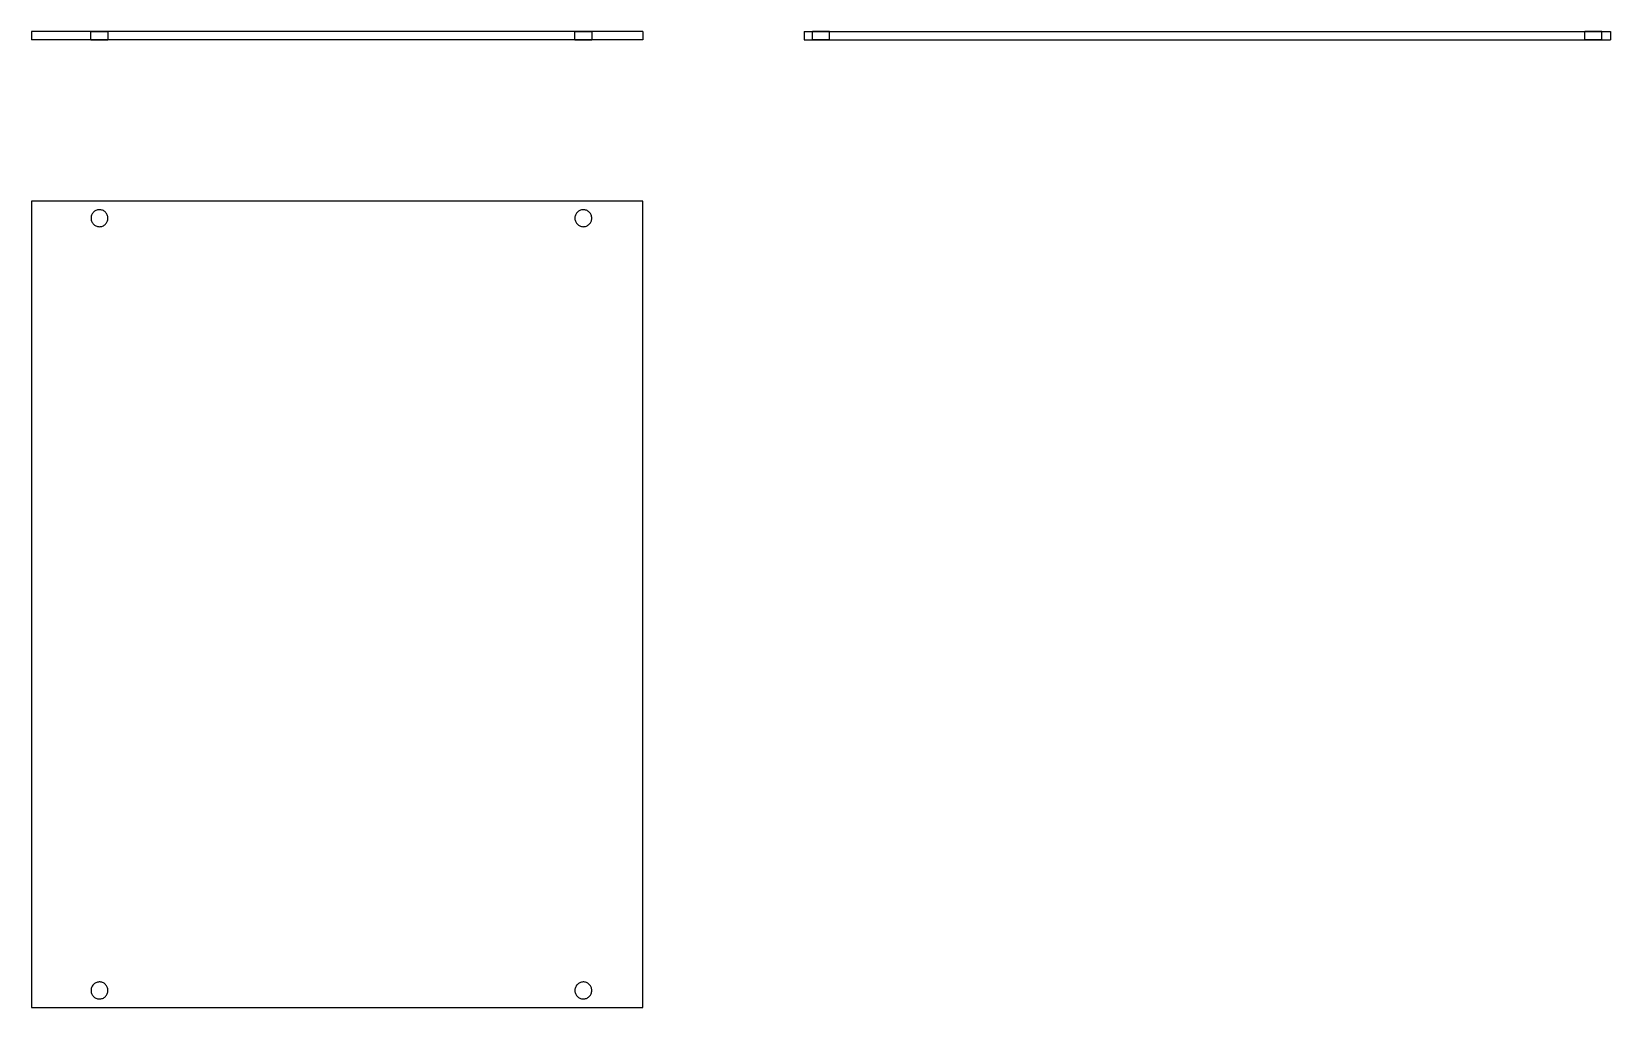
# Model space of a CAD drawing. Extents: x 0 to 2.94, y 0 to 1.82.
import ezdxf

# ---------------------------------------------------------------- set-up
doc = ezdxf.new("R2010")
doc.units = 0
doc.linetypes.add('HIDDEN', pattern=[0.075, 0.050025, -0.024975])
for name, color, linetype in [('FRONT', 7, 'CONTINUOUS'), ('FRONT_HID', 7, 'HIDDEN'), ('LEFT', 7, 'CONTINUOUS'), ('LEFT_HID', 7, 'HIDDEN'), ('TOP', 7, 'CONTINUOUS')]:
    doc.layers.add(name, color=color, linetype=linetype)

msp = doc.modelspace()

# ---------------------------------------------------------------- linework, layer by layer
at = {"layer": 'FRONT'}
for p, q in [((0, 1.815625), (0, 1.8)), ((1.136842, 1.815625), (0, 1.815625)), ((1.136842, 1.8), (0, 1.8)), ((1.136842, 1.815625), (1.136842, 1.8))]:
    msp.add_line(p, q, dxfattribs=at)
at = {"layer": 'FRONT_HID', "linetype": 'HIDDEN'}
for p, q in [((0.142105, 1.815625), (0.110526, 1.815625)), ((0.110526, 1.815625), (0.142105, 1.815625)), ((0.142105, 1.815625), (0.110526, 1.815625)), ((0.110526, 1.815625), (0.142105, 1.815625)), ((0.110526, 1.8), (0.110526, 1.815625)), ((0.110526, 1.8), (0.110526, 1.815625)), ((0.142105, 1.8), (0.110526, 1.8)), ((0.110526, 1.8), (0.142105, 1.8)), ((0.142105, 1.8), (0.110526, 1.8)), ((0.110526, 1.8), (0.142105, 1.8)), ((0.142105, 1.815625), (0.142105, 1.8)), ((0.142105, 1.815625), (0.142105, 1.8)), ((1.042105, 1.815625), (1.010526, 1.815625)), ((1.010526, 1.815625), (1.042105, 1.815625)), ((1.042105, 1.815625), (1.010526, 1.815625)), ((1.010526, 1.815625), (1.042105, 1.815625)), ((1.010526, 1.8), (1.010526, 1.815625)), ((1.010526, 1.8), (1.010526, 1.815625)), ((1.042105, 1.8), (1.010526, 1.8)), ((1.010526, 1.8), (1.042105, 1.8)), ((1.042105, 1.8), (1.010526, 1.8)), ((1.010526, 1.8), (1.042105, 1.8)), ((1.042105, 1.815625), (1.042105, 1.8)), ((1.042105, 1.815625), (1.042105, 1.8))]:
    msp.add_line(p, q, dxfattribs=at)
at = {"layer": 'LEFT'}
for p, q in [((1.436842, 1.815625), (1.436842, 1.8)), ((1.436842, 1.815625), (2.936842, 1.815625)), ((1.436842, 1.8), (2.936842, 1.8)), ((2.936842, 1.815625), (2.936842, 1.8))]:
    msp.add_line(p, q, dxfattribs=at)
at = {"layer": 'LEFT_HID', "linetype": 'HIDDEN'}
for p, q in [((1.468421, 1.815625), (1.452632, 1.815625)), ((1.452632, 1.815625), (1.484211, 1.815625)), ((1.468421, 1.815625), (1.452632, 1.815625)), ((1.452632, 1.815625), (1.484211, 1.815625)), ((1.452632, 1.8), (1.452632, 1.815625)), ((1.452632, 1.8), (1.452632, 1.815625)), ((1.468421, 1.8), (1.452632, 1.8)), ((1.452632, 1.8), (1.484211, 1.8)), ((1.468421, 1.8), (1.452632, 1.8)), ((1.452632, 1.8), (1.484211, 1.8)), ((1.484211, 1.815625), (1.468421, 1.815625)), ((1.484211, 1.815625), (1.468421, 1.815625)), ((1.484211, 1.8), (1.468421, 1.8)), ((1.484211, 1.8), (1.468421, 1.8)), ((1.484211, 1.8), (1.484211, 1.815625)), ((1.484211, 1.8), (1.484211, 1.815625)), ((2.905263, 1.815625), (2.889474, 1.815625)), ((2.889474, 1.815625), (2.921053, 1.815625)), ((2.905263, 1.815625), (2.889474, 1.815625)), ((2.889474, 1.815625), (2.921053, 1.815625)), ((2.889474, 1.8), (2.889474, 1.815625)), ((2.889474, 1.8), (2.889474, 1.815625)), ((2.905263, 1.8), (2.889474, 1.8)), ((2.889474, 1.8), (2.921053, 1.8)), ((2.905263, 1.8), (2.889474, 1.8)), ((2.889474, 1.8), (2.921053, 1.8)), ((2.921053, 1.815625), (2.905263, 1.815625)), ((2.921053, 1.815625), (2.905263, 1.815625)), ((2.921053, 1.8), (2.905263, 1.8)), ((2.921053, 1.8), (2.905263, 1.8)), ((2.921053, 1.8), (2.921053, 1.815625)), ((2.921053, 1.8), (2.921053, 1.815625))]:
    msp.add_line(p, q, dxfattribs=at)
at = {"layer": 'TOP'}
for p, q in [((1.136842, 1.5), (0, 1.5)), ((0, 1.5), (0, 0)), ((1.136842, 0), (1.136842, 1.5)), ((0.110703, 1.470774), (0.110546, 1.469208)), ((0.110546, 1.469208), (0.110546, 1.467634)), ((0.111015, 1.472317), (0.110703, 1.470774)), ((0.111479, 1.473821), (0.111015, 1.472317)), ((0.11209, 1.475272), (0.111479, 1.473821)), ((0.112843, 1.476654), (0.11209, 1.475272)), ((0.113729, 1.477955), (0.112843, 1.476654)), ((0.114741, 1.479161), (0.113729, 1.477955)), ((0.115868, 1.48026), (0.114741, 1.479161)), ((0.117099, 1.481241), (0.115868, 1.48026)), ((0.118421, 1.482095), (0.117099, 1.481241)), ((0.119822, 1.482813), (0.118421, 1.482095)), ((0.121287, 1.483388), (0.119822, 1.482813)), ((0.122802, 1.483815), (0.121287, 1.483388)), ((0.124352, 1.484088), (0.122802, 1.483815)), ((0.125922, 1.484206), (0.124352, 1.484088)), ((0.127496, 1.484166), (0.125922, 1.484206)), ((0.129058, 1.483971), (0.127496, 1.484166)), ((0.130592, 1.48362), (0.129058, 1.483971)), ((0.132084, 1.483119), (0.130592, 1.48362)), ((0.133519, 1.482472), (0.132084, 1.483119)), ((0.134882, 1.481685), (0.133519, 1.482472)), ((0.13616, 1.480766), (0.134882, 1.481685)), ((0.137341, 1.479724), (0.13616, 1.480766)), ((0.138411, 1.47857), (0.137341, 1.479724)), ((0.139362, 1.477316), (0.138411, 1.47857)), ((0.140182, 1.475972), (0.139362, 1.477316)), ((0.140865, 1.474554), (0.140182, 1.475972)), ((0.141404, 1.473075), (0.140865, 1.474554)), ((0.141792, 1.47155), (0.141404, 1.473075)), ((0.142027, 1.469993), (0.141792, 1.47155)), ((0.142105, 1.468421), (0.142027, 1.469993)), ((0.142027, 1.466849), (0.142105, 1.468421)), ((1.010703, 1.470774), (1.010546, 1.469208)), ((1.010546, 1.469208), (1.010546, 1.467634)), ((1.011015, 1.472317), (1.010703, 1.470774)), ((1.011479, 1.473821), (1.011015, 1.472317)), ((1.01209, 1.475272), (1.011479, 1.473821)), ((1.012843, 1.476654), (1.01209, 1.475272)), ((1.013729, 1.477955), (1.012843, 1.476654)), ((1.014741, 1.479161), (1.013729, 1.477955)), ((1.015868, 1.48026), (1.014741, 1.479161)), ((1.017099, 1.481241), (1.015868, 1.48026)), ((1.018421, 1.482095), (1.017099, 1.481241)), ((1.019822, 1.482813), (1.018421, 1.482095)), ((1.021287, 1.483388), (1.019822, 1.482813)), ((1.022802, 1.483815), (1.021287, 1.483388)), ((1.024352, 1.484088), (1.022802, 1.483815)), ((1.025922, 1.484206), (1.024352, 1.484088)), ((1.027496, 1.484166), (1.025922, 1.484206)), ((1.029058, 1.483971), (1.027496, 1.484166)), ((1.030592, 1.48362), (1.029058, 1.483971)), ((1.032084, 1.483119), (1.030592, 1.48362)), ((1.033519, 1.482472), (1.032084, 1.483119)), ((1.034882, 1.481685), (1.033519, 1.482472)), ((1.03616, 1.480766), (1.034882, 1.481685)), ((1.037341, 1.479724), (1.03616, 1.480766)), ((1.038411, 1.47857), (1.037341, 1.479724)), ((1.039362, 1.477316), (1.038411, 1.47857)), ((1.040182, 1.475972), (1.039362, 1.477316)), ((1.040865, 1.474554), (1.040182, 1.475972)), ((1.041404, 1.473075), (1.040865, 1.474554)), ((1.041792, 1.47155), (1.041404, 1.473075)), ((1.042027, 1.469993), (1.041792, 1.47155)), ((1.042105, 1.468421), (1.042027, 1.469993)), ((1.042027, 1.466849), (1.042105, 1.468421)), ((0.110546, 1.467634), (0.110703, 1.466068)), ((0.110703, 1.466068), (0.111015, 1.464525)), ((0.111015, 1.464525), (0.111479, 1.463021)), ((0.111479, 1.463021), (0.11209, 1.46157)), ((0.11209, 1.46157), (0.112843, 1.460188)), ((0.112843, 1.460188), (0.113729, 1.458887)), ((0.113729, 1.458887), (0.114741, 1.457681)), ((0.114741, 1.457681), (0.115868, 1.456582)), ((0.115868, 1.456582), (0.117099, 1.455601)), ((0.117099, 1.455601), (0.118421, 1.454747)), ((0.118421, 1.454747), (0.119822, 1.454029)), ((0.119822, 1.454029), (0.121287, 1.453454)), ((0.121287, 1.453454), (0.122802, 1.453027)), ((0.122802, 1.453027), (0.124352, 1.452754)), ((0.124352, 1.452754), (0.125922, 1.452636)), ((0.125922, 1.452636), (0.127496, 1.452676)), ((0.127496, 1.452676), (0.129058, 1.452871)), ((0.129058, 1.452871), (0.130592, 1.453222)), ((0.130592, 1.453222), (0.132084, 1.453723)), ((0.132084, 1.453723), (0.133519, 1.45437)), ((0.133519, 1.45437), (0.134882, 1.455157)), ((0.134882, 1.455157), (0.13616, 1.456076)), ((0.13616, 1.456076), (0.137341, 1.457118)), ((0.137341, 1.457118), (0.138411, 1.458272)), ((0.138411, 1.458272), (0.139362, 1.459527)), ((0.139362, 1.459527), (0.140182, 1.46087)), ((0.140182, 1.46087), (0.140865, 1.462288)), ((0.140865, 1.462288), (0.141404, 1.463767)), ((0.141404, 1.463767), (0.141792, 1.465292)), ((0.141792, 1.465292), (0.142027, 1.466849)), ((1.010546, 1.467634), (1.010703, 1.466068)), ((1.010703, 1.466068), (1.011015, 1.464525)), ((1.011015, 1.464525), (1.011479, 1.463021)), ((1.011479, 1.463021), (1.01209, 1.46157)), ((1.01209, 1.46157), (1.012843, 1.460188)), ((1.012843, 1.460188), (1.013729, 1.458887)), ((1.013729, 1.458887), (1.014741, 1.457681)), ((1.014741, 1.457681), (1.015868, 1.456582)), ((1.015868, 1.456582), (1.017099, 1.455601)), ((1.017099, 1.455601), (1.018421, 1.454747)), ((1.018421, 1.454747), (1.019822, 1.454029)), ((1.019822, 1.454029), (1.021287, 1.453454)), ((1.021287, 1.453454), (1.022802, 1.453027)), ((1.022802, 1.453027), (1.024352, 1.452754)), ((1.024352, 1.452754), (1.025922, 1.452636)), ((1.025922, 1.452636), (1.027496, 1.452676)), ((1.027496, 1.452676), (1.029058, 1.452871)), ((1.029058, 1.452871), (1.030592, 1.453222)), ((1.030592, 1.453222), (1.032084, 1.453723)), ((1.032084, 1.453723), (1.033519, 1.45437)), ((1.033519, 1.45437), (1.034882, 1.455157)), ((1.034882, 1.455157), (1.03616, 1.456076)), ((1.03616, 1.456076), (1.037341, 1.457118)), ((1.037341, 1.457118), (1.038411, 1.458272)), ((1.038411, 1.458272), (1.039362, 1.459527)), ((1.039362, 1.459527), (1.040182, 1.46087)), ((1.040182, 1.46087), (1.040865, 1.462288)), ((1.040865, 1.462288), (1.041404, 1.463767)), ((1.041404, 1.463767), (1.041792, 1.465292)), ((1.041792, 1.465292), (1.042027, 1.466849)), ((0.110703, 0.033932), (0.110546, 0.032366)), ((0.110546, 0.032366), (0.110546, 0.030792)), ((0.110546, 0.030792), (0.110703, 0.029226)), ((0.111015, 0.035475), (0.110703, 0.033932)), ((0.111479, 0.036979), (0.111015, 0.035475)), ((0.11209, 0.03843), (0.111479, 0.036979)), ((0.112843, 0.039812), (0.11209, 0.03843)), ((0.113729, 0.041113), (0.112843, 0.039812)), ((0.114741, 0.042319), (0.113729, 0.041113)), ((0.115868, 0.043418), (0.114741, 0.042319)), ((0.117099, 0.044399), (0.115868, 0.043418)), ((0.118421, 0.045253), (0.117099, 0.044399)), ((0.119822, 0.045971), (0.118421, 0.045253)), ((0.121287, 0.046546), (0.119822, 0.045971)), ((0.122802, 0.046973), (0.121287, 0.046546)), ((0.124352, 0.047246), (0.122802, 0.046973)), ((0.125922, 0.047364), (0.124352, 0.047246)), ((0.127496, 0.047324), (0.125922, 0.047364)), ((0.129058, 0.047129), (0.127496, 0.047324)), ((0.130592, 0.046778), (0.129058, 0.047129)), ((0.132084, 0.046277), (0.130592, 0.046778)), ((0.133519, 0.04563), (0.132084, 0.046277)), ((0.134882, 0.044843), (0.133519, 0.04563)), ((0.13616, 0.043924), (0.134882, 0.044843)), ((0.137341, 0.042882), (0.13616, 0.043924)), ((0.138411, 0.041728), (0.137341, 0.042882)), ((0.139362, 0.040473), (0.138411, 0.041728)), ((0.140182, 0.03913), (0.139362, 0.040473)), ((0.140865, 0.037712), (0.140182, 0.03913)), ((0.141404, 0.036233), (0.140865, 0.037712)), ((0.141792, 0.034708), (0.141404, 0.036233)), ((0.142027, 0.033151), (0.141792, 0.034708)), ((0.141792, 0.02845), (0.142027, 0.030007)), ((0.142105, 0.031579), (0.142027, 0.033151)), ((0.142027, 0.030007), (0.142105, 0.031579)), ((1.010703, 0.033932), (1.010546, 0.032366)), ((1.010546, 0.032366), (1.010546, 0.030792)), ((1.010546, 0.030792), (1.010703, 0.029226)), ((1.011015, 0.035475), (1.010703, 0.033932)), ((1.011479, 0.036979), (1.011015, 0.035475)), ((1.01209, 0.03843), (1.011479, 0.036979)), ((1.012843, 0.039812), (1.01209, 0.03843)), ((1.013729, 0.041113), (1.012843, 0.039812)), ((1.014741, 0.042319), (1.013729, 0.041113)), ((1.015868, 0.043418), (1.014741, 0.042319)), ((1.017099, 0.044399), (1.015868, 0.043418)), ((1.018421, 0.045253), (1.017099, 0.044399)), ((1.019822, 0.045971), (1.018421, 0.045253)), ((1.021287, 0.046546), (1.019822, 0.045971)), ((1.022802, 0.046973), (1.021287, 0.046546)), ((1.024352, 0.047246), (1.022802, 0.046973)), ((1.025922, 0.047364), (1.024352, 0.047246)), ((1.027496, 0.047324), (1.025922, 0.047364)), ((1.029058, 0.047129), (1.027496, 0.047324)), ((1.030592, 0.046778), (1.029058, 0.047129)), ((1.032084, 0.046277), (1.030592, 0.046778)), ((1.033519, 0.04563), (1.032084, 0.046277)), ((1.034882, 0.044843), (1.033519, 0.04563)), ((1.03616, 0.043924), (1.034882, 0.044843)), ((1.037341, 0.042882), (1.03616, 0.043924)), ((1.038411, 0.041728), (1.037341, 0.042882)), ((1.039362, 0.040473), (1.038411, 0.041728)), ((1.040182, 0.03913), (1.039362, 0.040473)), ((1.040865, 0.037712), (1.040182, 0.03913)), ((1.041404, 0.036233), (1.040865, 0.037712)), ((1.041792, 0.034708), (1.041404, 0.036233)), ((1.042027, 0.033151), (1.041792, 0.034708)), ((1.041792, 0.02845), (1.042027, 0.030007)), ((1.042105, 0.031579), (1.042027, 0.033151)), ((1.042027, 0.030007), (1.042105, 0.031579)), ((0, 0), (1.136842, 0)), ((0.110703, 0.029226), (0.111015, 0.027683)), ((0.111015, 0.027683), (0.111479, 0.026179)), ((0.111479, 0.026179), (0.11209, 0.024728)), ((0.11209, 0.024728), (0.112843, 0.023346)), ((0.112843, 0.023346), (0.113729, 0.022045)), ((0.113729, 0.022045), (0.114741, 0.020839)), ((0.114741, 0.020839), (0.115868, 0.01974)), ((0.115868, 0.01974), (0.117099, 0.018759)), ((0.117099, 0.018759), (0.118421, 0.017905)), ((0.118421, 0.017905), (0.119822, 0.017187)), ((0.119822, 0.017187), (0.121287, 0.016612)), ((0.121287, 0.016612), (0.122802, 0.016185)), ((0.122802, 0.016185), (0.124352, 0.015912)), ((0.124352, 0.015912), (0.125922, 0.015794)), ((0.125922, 0.015794), (0.127496, 0.015834)), ((0.127496, 0.015834), (0.129058, 0.016029)), ((0.129058, 0.016029), (0.130592, 0.01638)), ((0.130592, 0.01638), (0.132084, 0.016881)), ((0.132084, 0.016881), (0.133519, 0.017528)), ((0.133519, 0.017528), (0.134882, 0.018315)), ((0.134882, 0.018315), (0.13616, 0.019234)), ((0.13616, 0.019234), (0.137341, 0.020276)), ((0.137341, 0.020276), (0.138411, 0.02143)), ((0.138411, 0.02143), (0.139362, 0.022684)), ((0.139362, 0.022684), (0.140182, 0.024028)), ((0.140182, 0.024028), (0.140865, 0.025446)), ((0.140865, 0.025446), (0.141404, 0.026925)), ((0.141404, 0.026925), (0.141792, 0.02845)), ((1.010703, 0.029226), (1.011015, 0.027683)), ((1.011015, 0.027683), (1.011479, 0.026179)), ((1.011479, 0.026179), (1.01209, 0.024728)), ((1.01209, 0.024728), (1.012843, 0.023346)), ((1.012843, 0.023346), (1.013729, 0.022045)), ((1.013729, 0.022045), (1.014741, 0.020839)), ((1.014741, 0.020839), (1.015868, 0.01974)), ((1.015868, 0.01974), (1.017099, 0.018759)), ((1.017099, 0.018759), (1.018421, 0.017905)), ((1.018421, 0.017905), (1.019822, 0.017187)), ((1.019822, 0.017187), (1.021287, 0.016612)), ((1.021287, 0.016612), (1.022802, 0.016185)), ((1.022802, 0.016185), (1.024352, 0.015912)), ((1.024352, 0.015912), (1.025922, 0.015794)), ((1.025922, 0.015794), (1.027496, 0.015834)), ((1.027496, 0.015834), (1.029058, 0.016029)), ((1.029058, 0.016029), (1.030592, 0.01638)), ((1.030592, 0.01638), (1.032084, 0.016881)), ((1.032084, 0.016881), (1.033519, 0.017528)), ((1.033519, 0.017528), (1.034882, 0.018315)), ((1.034882, 0.018315), (1.03616, 0.019234)), ((1.03616, 0.019234), (1.037341, 0.020276)), ((1.037341, 0.020276), (1.038411, 0.02143)), ((1.038411, 0.02143), (1.039362, 0.022684)), ((1.039362, 0.022684), (1.040182, 0.024028)), ((1.040182, 0.024028), (1.040865, 0.025446)), ((1.040865, 0.025446), (1.041404, 0.026925)), ((1.041404, 0.026925), (1.041792, 0.02845))]:
    msp.add_line(p, q, dxfattribs=at)

doc.saveas('drawing.dxf')
